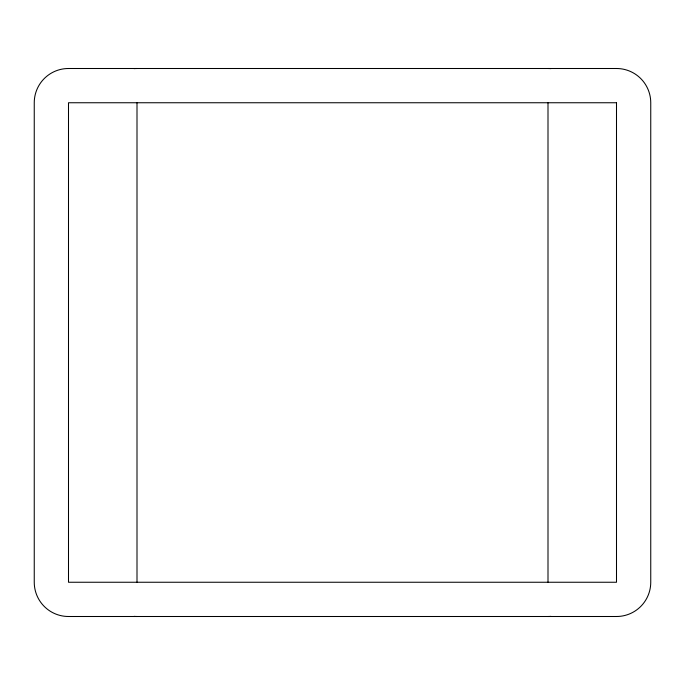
<?xml version="1.0" encoding="UTF-8"?>
<svg xmlns="http://www.w3.org/2000/svg" width="685" height="685" viewBox="0 0 685 685"><rect width="100%" height="100%" fill="white"/><g stroke="black" fill="none" stroke-linecap="round" stroke-linejoin="round"><path stroke-width="1.03" d="M548 102.75L548 582.25M137 102.75L137 582.25M137 616.5A34.25 34.25 0 0 1 134.02 616.372M550.98 616.372A34.25 34.25 0 0 1 548 616.5M548 68.5A34.25 34.25 0 0 1 550.98 68.628M134.02 68.628A34.25 34.25 0 0 1 137 68.5M616.5 68.5L68.5 68.5A34.25 34.25 0 0 0 34.25 102.75L34.25 582.25A34.25 34.25 0 0 0 68.5 616.5L616.5 616.5A34.25 34.25 0 0 0 650.75 582.25L650.75 102.75A34.25 34.25 0 0 0 616.5 68.5M616.5 102.75L68.5 102.75L68.5 582.25L616.5 582.25L616.5 102.75"/></g></svg>
